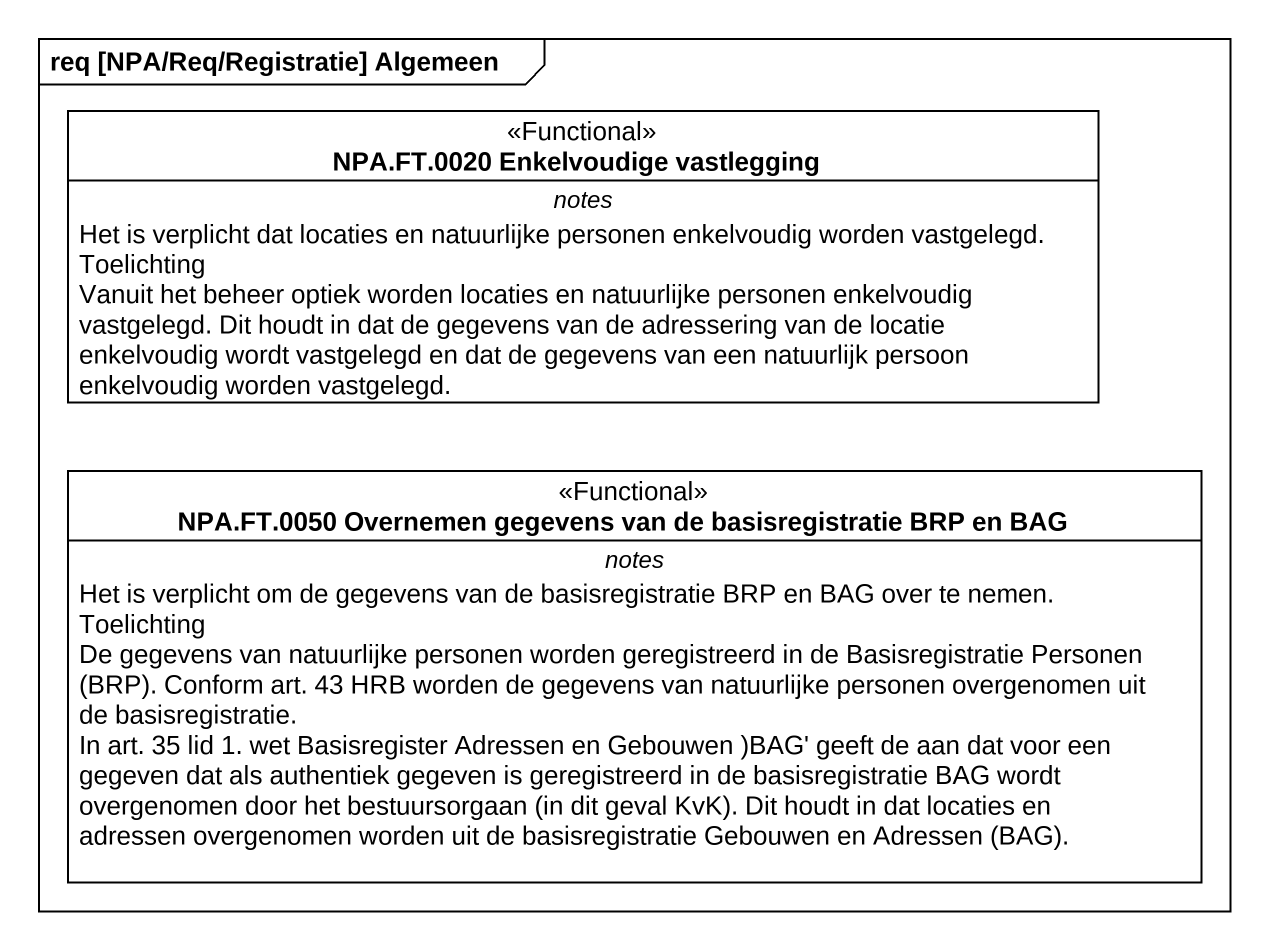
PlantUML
@startuml
mainframe req [NPA/Req/Registratie] Algemeen
hide circle
hide empty members
class "NPA.FT.0020 Enkelvoudige vastlegging" as NPA_FT_0020_Enkelvoudige <<Functional>> {
  -- notes --
  Het is verplicht dat locaties en natuurlijke personen enkelvoudig worden vastgelegd.
  Toelichting
  Vanuit het beheer optiek worden locaties en natuurlijke personen enkelvoudig vastgelegd. Dit houdt in dat de gegevens van de adressering van de locatie enkelvoudig wordt vastgelegd en dat de gegevens van een natuurlijk persoon enkelvoudig worden vastgelegd.
}
class "NPA.FT.0050 Overnemen gegevens van de basisregistratie BRP en BAG" as NPA_FT_0050_Overnemen <<Functional>> {
  -- notes --
  Het is verplicht om de gegevens van de basisregistratie BRP en BAG over te nemen.
  Toelichting
  {field} De gegevens van natuurlijke personen worden geregistreerd in de Basisregistratie Personen (BRP). Conform art. 43 HRB worden de gegevens van natuurlijke personen overgenomen uit de basisregistratie.
  {field} In art. 35 lid 1. wet Basisregister Adressen en Gebouwen )BAG' geeft de aan dat voor een gegeven dat als authentiek gegeven is geregistreerd in de basisregistratie BAG wordt overgenomen door het bestuursorgaan (in dit geval KvK). Dit houdt in dat locaties en adressen overgenomen worden uit de basisregistratie Gebouwen en Adressen (BAG).
}
@enduml
